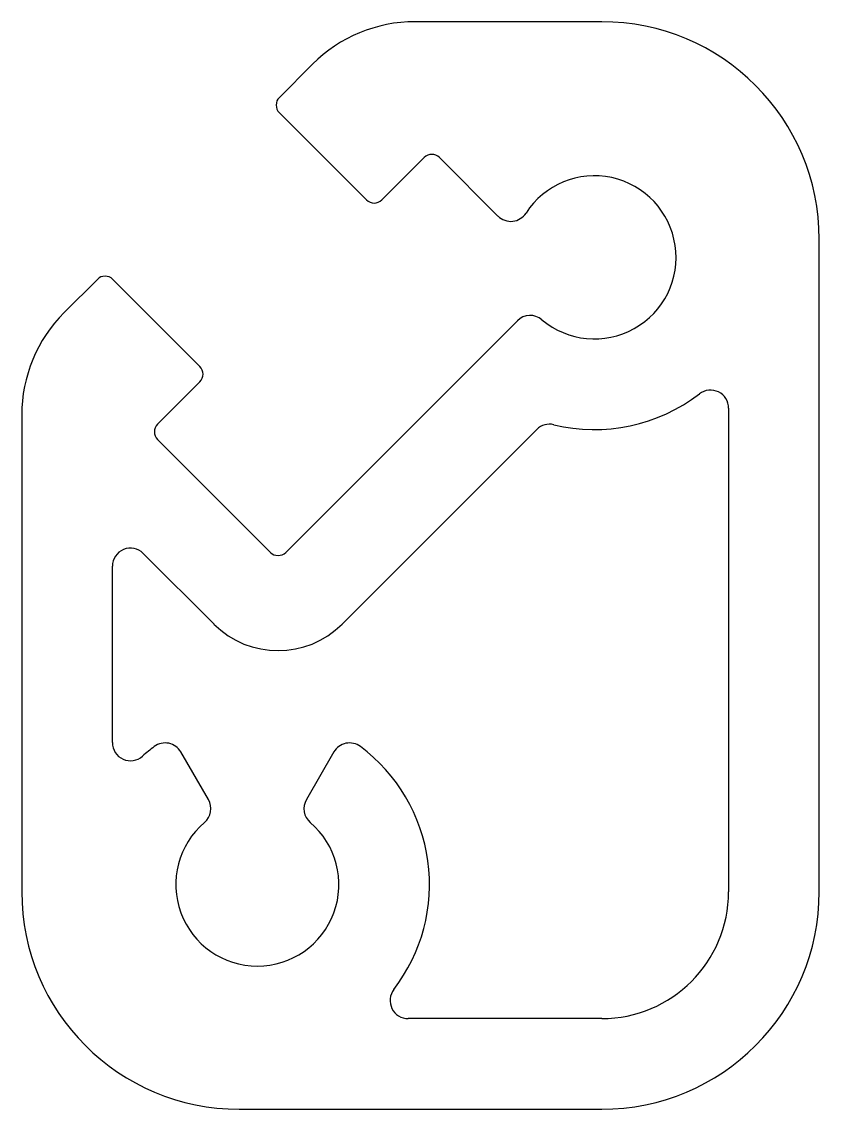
# Model space of a CAD drawing. Extents: x 2266.8 to 2288.8, y 1404.5 to 1434.5.
import ezdxf

# ---------------------------------------------------------------- set-up
doc = ezdxf.new("R2010")
doc.units = 0
doc.layers.get('0').update_dxf_attribs({"linetype": 'CONTINUOUS'})

msp = doc.modelspace()

# ---------------------------------------------------------------- linework, layer by layer
for p, q in [((2282.793, 1434.512), (2277.643, 1434.512)), ((2274.814, 1433.34), (2273.9, 1432.426)), ((2273.9, 1432.002), (2276.304, 1429.597)), ((2276.728, 1429.597), (2277.895, 1430.764)), ((2278.319, 1430.764), (2279.931, 1429.152)), ((2288.793, 1410.512), (2288.793, 1428.512)), ((2268.879, 1427.405), (2267.965, 1426.491)), ((2271.708, 1425.001), (2269.304, 1427.405)), ((2280.466, 1426.264), (2274.077, 1419.875)), ((2270.541, 1423.41), (2271.708, 1424.577)), ((2286.293, 1423.85), (2286.293, 1410.512)), ((2266.793, 1423.663), (2266.793, 1410.512)), ((2275.632, 1417.895), (2281.001, 1423.264)), ((2273.652, 1419.875), (2270.541, 1422.986)), ((2270.147, 1419.845), (2272.097, 1417.895)), ((2269.293, 1414.625), (2269.293, 1419.491)), ((2271.941, 1413.054), (2271.183, 1414.367)), ((2275.404, 1414.367), (2274.645, 1413.054)), ((2282.793, 1407.012), (2277.455, 1407.012)), ((2272.793, 1404.512), (2282.793, 1404.512))]:
    msp.add_line(p, q)
for centre, radius, start, end in [((2277.643, 1430.512), 4, 90, 135), ((2282.793, 1428.512), 6, 0, 90), ((2274.112, 1432.214), 0.3, 135, 225), ((2278.107, 1430.552), 0.3, 45, 135), ((2282.593, 1428.012), 2.25, 229.8294, 147.0924), ((2276.516, 1429.81), 0.3, 225, 315), ((2280.285, 1429.506), 0.5, 225, 327.0924), ((2269.091, 1427.193), 0.3, 45, 135), ((2270.793, 1423.663), 4, 135, 180), ((2280.819, 1425.91), 0.5, 49.8294, 135), ((2271.496, 1424.789), 0.3, 315, 45), ((2282.593, 1428.012), 4.75, 256.3517, 307.5551), ((2285.793, 1423.85), 0.5, 0, 127.5551), ((2270.753, 1423.198), 0.3, 135, 225), ((2281.355, 1422.91), 0.5, 76.3517, 135), ((2269.793, 1419.491), 0.5, 45, 180), ((2273.864, 1420.087), 0.3, 225, 315), ((2273.864, 1419.663), 2.5, 225, 315), ((2269.793, 1414.625), 0.5, 180, 311.8103), ((2273.293, 1410.712), 4.75, 126.7563, 131.8103), ((2270.75, 1414.117), 0.5, 30, 126.7563), ((2275.837, 1414.117), 0.5, 53.2437, 150), ((2273.293, 1410.712), 4.75, 322.4449, 53.2437), ((2271.508, 1412.804), 0.5, 310.4757, 30), ((2275.078, 1412.804), 0.5, 150, 229.5243), ((2273.293, 1410.712), 2.25, 130.4757, 49.5243), ((2272.793, 1410.512), 6, 180, 270), ((2282.793, 1410.512), 3.5, 270, 360), ((2282.793, 1410.512), 6, 270, 360), ((2277.455, 1407.512), 0.5, 142.4449, 270)]:
    msp.add_arc(centre, radius, start, end)

doc.saveas('drawing.dxf')
